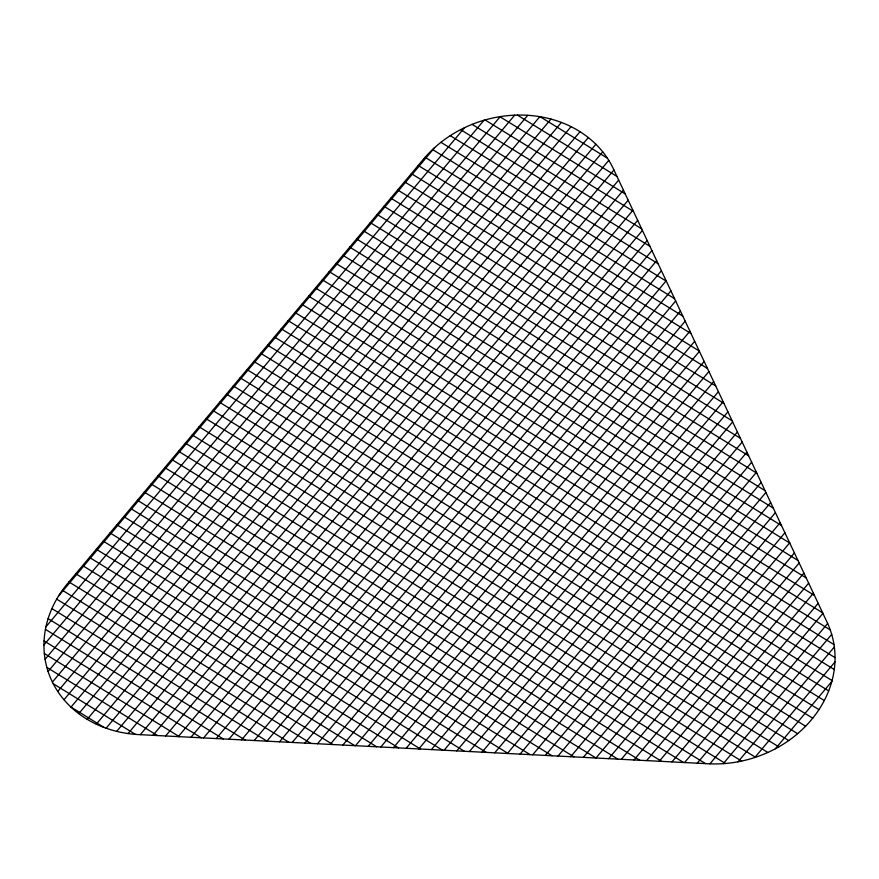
<?xml version="1.0" encoding="UTF-8"?>
<svg xmlns="http://www.w3.org/2000/svg" width="879" height="879" viewBox="0 0 879 879"><rect width="100%" height="100%" fill="white"/><g stroke="black" fill="none" stroke-linecap="round" stroke-linejoin="round"><path stroke-width="1.32" d="M58.464 596.149L434.655 147.606M45.961 626.804L464.562 127.686M43.95 644.933L483.977 120.269M45.093 659.305L500.239 116.621M48.092 671.479L514.654 115.182M52.399 682.082L527.752 115.303M57.75 691.443L539.805 116.665M63.991 699.75L550.979 119.083M71.001 707.123L561.373 122.434M78.747 713.638L571.042 126.653M87.186 719.319L580.008 131.696M96.305 724.175L588.293 137.563M106.128 728.208L595.874 144.255M116.687 731.361L602.73 151.836M128.048 733.558L608.773 160.363M140.31 734.668L613.916 169.966M152.968 735.316L618.673 180.041M165.626 735.965L623.42 190.128M178.283 736.613L628.166 200.203M190.941 737.272L632.924 210.279M203.598 737.92L637.671 220.354M216.256 738.569L642.417 230.43M228.914 739.217L647.164 240.505M241.571 739.865L651.921 250.592M254.229 740.514L656.668 260.667M266.886 741.162L661.415 270.743M279.544 741.81L666.161 280.819M292.202 742.458L670.919 290.894M304.859 743.107L675.665 300.97M317.517 743.755L680.412 311.056M330.174 744.403L685.17 321.132M342.832 745.051L689.916 331.207M355.49 745.7L694.663 341.283M368.147 746.348L699.409 351.358M380.805 746.996L704.167 361.445M393.462 747.644L708.913 371.52M406.12 748.293L713.66 381.596M418.778 748.941L718.418 391.671M431.435 749.589L723.164 401.747M444.093 750.237L727.911 411.822M456.75 750.886L732.657 421.909M469.408 751.534L737.415 431.985M482.066 752.182L742.162 442.06M494.723 752.831L746.908 452.136M507.381 753.479L751.655 462.211M520.038 754.127L756.412 472.298M532.696 754.775L761.159 482.373M545.354 755.424L765.906 492.449M558.011 756.072L770.663 502.524M570.669 756.72L775.41 512.6M583.326 757.368L780.156 522.675M784.903 532.762L595.984 758.017L151.111 483.933M608.642 758.665L789.661 542.837M621.299 759.313L794.407 552.913M633.957 759.961L799.154 562.989M646.614 760.61L803.911 573.064M659.272 761.258L808.658 583.151M671.93 761.906L813.405 593.226M684.587 762.554L818.151 603.302M697.245 763.203L822.909 613.377M709.913 763.84L827.644 623.464M723.274 763.653L831.699 634.374M738.03 761.796L834.347 646.966M754.83 757.511L834.951 661.975M775.366 748.765L831.831 681.445M540.113 116.72L607.356 158.154M517.368 115.094L616.981 176.47M499.854 116.687L625.211 193.929M485.065 119.962L633.44 211.378M472.122 124.368L641.67 228.837M460.596 129.652L649.889 246.296M450.257 135.663L658.118 263.744M440.939 142.31L666.348 281.203M432.567 149.54L674.567 298.651M425.084 157.308L682.796 316.11M418.206 165.461L691.026 333.57M411.361 173.635L699.255 351.018M404.516 181.799L707.474 368.477M397.671 189.963L715.704 385.925M390.814 198.127L723.933 403.384M383.969 206.29L732.163 420.843M377.124 214.465L740.382 438.291M370.268 222.629L748.611 455.751M363.423 230.792L756.841 473.199M356.577 238.956L765.06 490.658M349.721 247.12L773.289 508.117M342.876 255.295L781.519 525.565M336.031 263.458L789.749 543.024M329.175 271.622L797.967 560.472M322.329 279.786L806.197 577.932M315.484 287.949L814.426 595.391M308.628 296.124L822.656 612.839M301.783 304.288L830.248 629.913M294.937 312.452L834.006 644.604M288.092 320.615L835.05 657.635M281.236 328.779L834.259 669.534M274.391 336.954L832.061 680.566M267.546 345.117L828.688 690.883M260.689 353.281L824.293 700.552M253.844 361.445L818.953 709.65M246.999 369.609L812.723 718.187M240.143 377.783L805.614 726.197M233.298 385.947L797.627 733.668M226.452 394.111L788.716 740.557M219.596 402.274L778.827 746.853M212.751 410.438L767.828 752.468M205.906 418.613L755.533 757.269M199.061 426.776L741.612 761.082M192.204 434.94L725.428 763.488M185.359 443.104L705.54 763.62M178.514 451.268L683.62 762.5M171.658 459.442L661.689 761.379M164.812 467.606L639.769 760.258M157.967 475.77L617.849 759.137M144.266 492.097L573.998 756.885M137.421 500.272L552.078 755.764M130.564 508.436L530.147 754.643M123.719 516.599L508.227 753.523M116.874 524.763L486.307 752.391M110.018 532.927L464.376 751.27M103.173 541.101L442.456 750.15M96.327 549.265L420.536 749.029M89.482 557.429L398.605 747.908M82.626 565.593L376.684 746.776M75.781 573.756L354.764 745.656M68.936 581.931L332.833 744.535M62.376 590.27L310.913 743.414M56.685 599.148L288.982 742.294M51.905 608.598L267.062 741.162M48.114 618.64L245.142 740.041M45.444 629.386L223.211 738.92M44.071 640.923L201.291 737.8M44.335 653.471L179.371 736.679M46.873 667.425L157.44 735.547M53.234 683.719L135.432 734.372M70.803 706.936L104.161 727.493M423.524 159.132L67.661 583.436A112.029 96.229 -17.1 0 0 138.904 734.602L708.507 763.774A112.029 96.229 -17.1 0 0 827.128 622.343L613.399 168.856A112.029 96.229 -17.1 0 0 423.524 159.132"/></g></svg>
